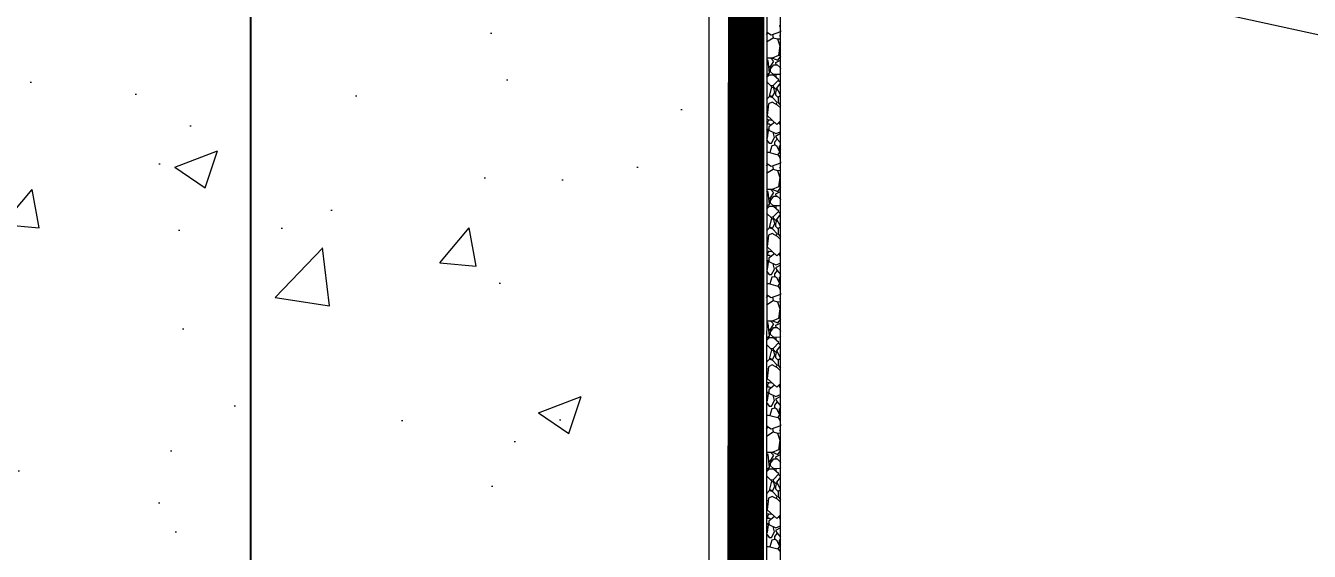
# Model space of a CAD drawing. Header units: inches. Extents: x -0.6 to 92.7, y 0 to 63.4.
# Drawn here: x 4.83 to 15.36, y 51.37 to 55.68 of the extents above; entities that cross this region are included whole.
import ezdxf
from ezdxf import colors
from ezdxf.entities.mleader import LeaderData, LeaderLine
from ezdxf.math import Vec2, Vec3

# ---------------------------------------------------------------- set-up
doc = ezdxf.new("R2010")
doc.units = ezdxf.units.IN
doc.header["$MEASUREMENT"] = 0
doc.linetypes.add('Dashed - Dense', pattern=[0.8, 0.5, -0.3])
for name, color, linetype, lineweight in [('Others', 190, 'Continuous', 0), ('RamProof SYSTEM MESH', 7, 'Continuous', 0), ('Text', 20, 'Continuous', 0)]:
    doc.layers.add(name, color=color, linetype=linetype, lineweight=lineweight)
doc.layers.add('Protection Course', color=99, linetype='Dashed - Dense', lineweight=0, true_color=0x216123)
doc.layers.add('RamProof SYSTEM LIQUID', color=140, linetype='Continuous', lineweight=0, true_color=0x00bfff)
doc.styles.get("Standard").update_dxf_attribs({"font": 'arial.ttf'})
doc.dimstyles.get("Standard").update_dxf_attribs({"dimtxt": 0.18, "dimasz": 0.18, "dimexe": 0.18, "dimexo": 0.0625, "dimgap": 0.09, "dimtad": 0, "dimtih": 1, "dimtoh": 1, "dimdec": 4, "dimzin": 0, "dimdsep": 46, "dimtxsty": 'Standard', "dimcen": 0.09, "dimadec": 0, "dimazin": 0, "dimtfac": 1, "dimtdec": 4, "dimtofl": 0, "dimtmove": 0, "dimatfit": 3, "dimfxl": 1, "dimtolj": 1, "dimtzin": 0, "dimarcsym": 0})

# ---------------------------------------------------------------- blocks, each defined once
blk = doc.blocks.new('_Dot')
at = {"color": 0, "linetype": 'ByBlock', "lineweight": -2}
blk.add_line((-0.5, 0), (-1, 0), dxfattribs=at)
at = {"color": 0, "linetype": 'ByBlock', "const_width": 0.5}
blk.add_lwpolyline([(-0.25, 0, 1), (0.25, 0, 1)], format="xyb", close=True, dxfattribs=at)
blk = doc.blocks.new('_ArchTick')
at = {"color": 0, "linetype": 'ByBlock', "const_width": 0.15}
blk.add_lwpolyline([(-0.5, -0.5), (0.5, 0.5)], dxfattribs=at)
blk = doc.blocks.new('*D18')
at = {"layer": 'Defpoints', "color": 0, "transparency": 16777216}
for p in [(6.672, 61.277), (10.187, 61.277), (11.208, 31.614)]:
    blk.add_point(p, dxfattribs=at)
at = {"layer": 'Text', "color": 0, "lineweight": -2, "transparency": 16777216}
for p, q in [((10.125, 61.277), (6.492, 61.277)), ((6.672, 61.277), (6.672, 46.486)), ((6.672, 31.614), (6.672, 45.603)), ((11.146, 31.614), (6.492, 31.614))]:
    blk.add_line(p, q, dxfattribs=at)
at = {"layer": 'Text', "color": 0, "lineweight": -2, "transparency": 16777216, "xscale": 0.75, "yscale": 0.75, "zscale": 0.75}
for p, rotation in [((6.672, 61.277), 90), ((6.672, 31.614), 270)]:
    blk.add_blockref('_ArchTick', p, dxfattribs=dict(at, rotation=rotation))
at = {"layer": 'Text', "color": 0, "transparency": 16777216, "insert": (6.672, 46.045), "char_height": 0.7, "attachment_point": 5}
blk.add_mtext('\\A1;42" MIN', dxfattribs=at)

msp = doc.modelspace()

# ---------------------------------------------------------------- hatches: boundary and pattern name
at = {"layer": 'Others'}
h = msp.add_hatch(dxfattribs=at)
h.set_pattern_fill('AR-CONC', color=256, scale=0.5, style=0)
h.set_pattern_definition([(50, (10.1874, 23.962), (3.5863, -0.31376), [0.375, -4.125]), (355, (10.1874, 23.962), (-0.69376, 3.76096), [0.3, -3.3]), (100.451, (10.4862, 23.936), (2.89254, 3.4472), [0.3187, -3.5057]), (46.184, (10.1874, 24.962), (5.3362, -0.8276), [0.5625, -6.1875]), (96.636, (10.632, 24.893), (4.6733, 4.8706), [0.47805, -5.2586]), (351.184, (10.1874, 24.962), (4.6733, 4.8706), [0.45, -4.95]), (21, (10.6874, 24.712), (2.98454, -2.0131), [0.375, -4.125]), (326, (10.6874, 24.712), (1.21658, 3.62575), [0.3, -3.3]), (71.451, (10.936, 24.5443), (4.2011, 1.61266), [0.3187, -3.5057]), (37.5, (10.1874, 23.9621), (0.0608, 1.66447), [0, -3.26, 0, -3.35, 0, -3.3125]), (7.5, (10.1874, 23.962), (1.31535, 1.97206), [0, -1.91, 0, -3.185, 0, -1.2625]), (327.5, (9.0724, 23.9621), (2.66911, -0.112774), [0, -1.25, 0, -3.9, 0, -5.175]), (317.5, (8.5724, 23.962), (2.91593, 0.50052), [0, -1.625, 0, -2.59, 0, -3.675])])
h.paths.add_polyline_path([(3.18738, 24.21638), (10.43738, 24.21209), (10.43738, 59.11169), (3.18738, 59.11169)])

# ---------------------------------------------------------------- linework, layer by layer
msp.add_lwpolyline([(3.18738, 24.21638), (10.43738, 24.21209), (10.43738, 59.11169), (3.18738, 59.11169)], close=True, dxfattribs=at)
at = {"layer": 'Protection Course', "linetype": 'Continuous'}
for p, q in [((10.90743, 55.60723), (10.91733, 55.62293)), ((10.94449, 55.60581), (10.90744, 55.62917)), ((11.02078, 55.63278), (10.94449, 55.60581)), ((10.95684, 55.61018), (10.96099, 55.58289)), ((11.015, 55.68199), (11.02078, 55.63278)), ((11.02125, 55.64545), (11.01903, 55.64766)), ((10.90742, 55.54961), (10.96099, 55.58289)), ((10.96099, 55.58289), (10.996, 55.57343)), ((10.996, 55.57343), (11.02125, 55.57534)), ((10.996, 55.57343), (11.01569, 55.51594)), ((11.01569, 55.51594), (11.00546, 55.43719)), ((11.02125, 55.50583), (11.01412, 55.50382)), ((11.01641, 55.59783), (11.02125, 55.60224)), ((11.02125, 55.5871), (11.01641, 55.59783)), ((10.95322, 55.41515), (10.9074, 55.41515)), ((10.92047, 55.3953), (10.9074, 55.40515)), ((10.9411, 55.41515), (10.96399, 55.39225)), ((11.00546, 55.43719), (10.95322, 55.41515)), ((10.95681, 55.41666), (10.99913, 55.39977)), ((10.98258, 55.38033), (11.02125, 55.39898)), ((10.99913, 55.39977), (11.02096, 55.42723)), ((11.0067, 55.44674), (11.02125, 55.42683)), ((10.90737, 55.2765), (10.93097, 55.29538)), ((10.93097, 55.29538), (10.92047, 55.3953)), ((10.92529, 55.34948), (10.94394, 55.334)), ((10.96399, 55.39225), (10.93461, 55.34174)), ((10.93836, 55.32728), (10.96738, 55.36224)), ((10.93836, 55.3053), (10.93836, 55.32728)), ((10.9647, 55.28336), (10.93836, 55.3053)), ((10.96738, 55.36224), (10.9953, 55.36224)), ((10.98625, 55.36224), (10.98258, 55.38033)), ((10.9953, 55.36224), (11.0183, 55.33924)), ((11.0183, 55.33924), (11.02125, 55.33107)), ((10.95062, 55.18046), (10.90736, 55.22371)), ((10.92904, 55.27738), (10.90737, 55.25681)), ((10.90737, 55.26171), (10.90971, 55.25903)), ((10.96266, 55.27738), (10.92904, 55.27738)), ((10.93994, 55.19114), (10.96376, 55.19415)), ((10.96013, 55.19369), (10.96013, 55.18315)), ((11.00893, 55.23932), (10.96266, 55.27738)), ((10.96376, 55.19415), (11.00893, 55.23932)), ((11.01501, 55.28175), (10.9647, 55.28336)), ((10.98365, 55.28275), (10.98365, 55.26011)), ((10.99117, 55.17125), (11.02125, 55.21119)), ((11.00367, 55.23406), (11.02125, 55.21837)), ((11.02125, 55.29226), (11.01501, 55.28175)), ((10.90734, 55.0775), (10.93227, 55.10244)), ((10.93227, 55.10244), (10.95062, 55.18046)), ((10.95846, 55.09204), (10.93227, 55.10244)), ((10.93438, 55.11139), (10.95555, 55.10052)), ((10.96538, 55.17174), (10.94945, 55.17549)), ((10.95555, 55.10052), (10.97357, 55.13561)), ((10.99305, 55.05296), (10.95846, 55.09204)), ((10.96013, 55.18315), (10.98763, 55.15565)), ((10.97357, 55.13561), (10.96538, 55.17174)), ((10.98374, 55.13775), (10.99004, 55.16677)), ((10.98374, 55.11339), (10.98374, 55.13775)), ((11.00318, 55.09395), (10.98374, 55.11339)), ((10.99004, 55.16677), (10.99329, 55.16726)), ((11.02125, 55.11488), (10.99117, 55.17125)), ((11.02125, 55.10924), (11.00318, 55.09395)), ((11.00318, 55.09395), (11.00318, 55.05179)), ((10.90732, 54.98413), (10.91685, 54.98816)), ((10.90733, 55.02513), (10.92149, 55.02237)), ((10.92405, 55.04116), (10.91106, 54.94562)), ((10.95334, 55.05515), (10.92405, 55.04116)), ((10.99729, 55.03184), (10.95334, 55.05515)), ((10.98683, 55.03739), (10.99305, 55.05296)), ((11.02125, 55.00788), (10.99729, 55.03184)), ((11.00318, 55.05179), (11.02125, 55.0292)), ((10.9073, 54.87452), (10.92732, 54.87704)), ((10.90731, 54.91488), (10.9509, 54.90911)), ((10.915, 54.97456), (10.90732, 54.96688)), ((10.91106, 54.94562), (10.99063, 54.87271)), ((10.93122, 54.91172), (10.91448, 54.89498)), ((10.91448, 54.89498), (10.91691, 54.87573)), ((10.97281, 54.88904), (10.92538, 54.85273)), ((10.92732, 54.87704), (10.94566, 54.86826)), ((10.99063, 54.87271), (11.02125, 54.90333)), ((11.02125, 54.86933), (11.00728, 54.88935)), ((10.92182, 54.82223), (10.90699, 54.83706)), ((10.91159, 54.83246), (10.92538, 54.83647)), ((10.91589, 54.76291), (10.92182, 54.82223)), ((10.92538, 54.85273), (10.92538, 54.82543)), ((10.92538, 54.82543), (10.98264, 54.79813)), ((10.97273, 54.76453), (10.96111, 54.8084)), ((11.02125, 54.7974), (10.98119, 54.7751)), ((10.98119, 54.7751), (10.99374, 54.75256)), ((10.98264, 54.79813), (11.02125, 54.81336)), ((10.90728, 54.75607), (10.91589, 54.76291)), ((10.90728, 54.74694), (10.92942, 54.7191)), ((10.92942, 54.7191), (10.94711, 54.7191)), ((10.94918, 54.69705), (10.93461, 54.64214)), ((10.94711, 54.7191), (10.97273, 54.76453)), ((10.97738, 54.70214), (10.94918, 54.69705)), ((10.99374, 54.75256), (10.9711, 54.72641)), ((10.9711, 54.72641), (10.9711, 54.70101)), ((10.99449, 54.69104), (10.97738, 54.70214)), ((10.99374, 54.75256), (11.02125, 54.72094)), ((11.01669, 54.6448), (10.99449, 54.69104)), ((11.02125, 54.70678), (11.01079, 54.6931)), ((11.01079, 54.6931), (11.01079, 54.67485)), ((11.01079, 54.67485), (11.02125, 54.66151)), ((10.90726, 54.64504), (10.92368, 54.64504)), ((10.92368, 54.64504), (10.99853, 54.62518)), ((10.93461, 54.64214), (10.93531, 54.6448)), ((11.02078, 54.55603), (10.94449, 54.52906)), ((10.99853, 54.62518), (11.01669, 54.6448)), ((10.99853, 54.62518), (11.015, 54.60523)), ((11.015, 54.60523), (11.02078, 54.55603)), ((11.02125, 54.56869), (11.01903, 54.57091)), ((10.90723, 54.47273), (10.96099, 54.50613)), ((10.94449, 54.52906), (10.90724, 54.55253)), ((10.90724, 54.53017), (10.91733, 54.54617)), ((10.95684, 54.53342), (10.96099, 54.50613)), ((10.96099, 54.50613), (10.996, 54.49667)), ((10.996, 54.49667), (11.02125, 54.49858)), ((10.996, 54.49667), (11.01569, 54.43918)), ((11.01641, 54.52107), (11.02125, 54.52548)), ((11.02125, 54.51034), (11.01641, 54.52107)), ((11.00546, 54.36043), (10.95322, 54.33839)), ((10.99913, 54.32301), (11.02096, 54.35047)), ((11.01569, 54.43918), (11.00546, 54.36043)), ((11.0067, 54.36998), (11.02125, 54.35007)), ((11.02125, 54.42907), (11.01412, 54.42706)), ((10.95322, 54.33839), (10.9072, 54.33839)), ((10.92047, 54.31855), (10.9072, 54.32853)), ((10.93097, 54.21862), (10.92047, 54.31855)), ((10.92529, 54.27272), (10.94394, 54.25724)), ((10.96399, 54.3155), (10.93461, 54.26498)), ((10.93836, 54.25052), (10.96738, 54.28548)), ((10.93836, 54.22854), (10.93836, 54.25052)), ((10.9411, 54.33839), (10.96399, 54.3155)), ((10.95681, 54.3399), (10.99913, 54.32301)), ((10.96738, 54.28548), (10.9953, 54.28548)), ((10.98258, 54.30357), (11.02125, 54.32222)), ((10.98625, 54.28548), (10.98258, 54.30357)), ((10.9953, 54.28548), (11.0183, 54.26249)), ((11.0183, 54.26249), (11.02125, 54.25431)), ((10.95062, 54.1037), (10.90717, 54.14715)), ((10.90718, 54.19959), (10.93097, 54.21862)), ((10.92904, 54.20062), (10.90718, 54.17987)), ((10.90718, 54.18517), (10.90971, 54.18227)), ((10.96266, 54.20062), (10.92904, 54.20062)), ((10.9647, 54.2066), (10.93836, 54.22854)), ((11.00893, 54.16256), (10.96266, 54.20062)), ((10.96376, 54.11739), (11.00893, 54.16256)), ((11.01501, 54.20499), (10.9647, 54.2066)), ((10.98365, 54.20599), (10.98365, 54.18335)), ((10.99117, 54.09449), (11.02125, 54.13443)), ((11.00367, 54.15731), (11.02125, 54.14161)), ((11.02125, 54.2155), (11.01501, 54.20499)), ((10.93227, 54.02568), (10.95062, 54.1037)), ((10.93438, 54.03464), (10.95555, 54.02376)), ((10.93994, 54.11438), (10.96376, 54.11739)), ((10.96538, 54.09498), (10.94945, 54.09873)), ((10.95555, 54.02376), (10.97357, 54.05886)), ((10.96013, 54.11693), (10.96013, 54.10639)), ((10.96013, 54.10639), (10.98763, 54.0789)), ((10.97357, 54.05886), (10.96538, 54.09498)), ((10.98374, 54.061), (10.99004, 54.09001)), ((10.98374, 54.03663), (10.98374, 54.061)), ((11.00318, 54.01719), (10.98374, 54.03663)), ((10.99004, 54.09001), (10.99329, 54.0905)), ((11.02125, 54.03813), (10.99117, 54.09449)), ((11.02125, 54.03249), (11.00318, 54.01719)), ((10.90713, 53.94841), (10.92149, 53.94561)), ((10.90714, 54.00055), (10.93227, 54.02568)), ((10.92405, 53.9644), (10.91106, 53.86886)), ((10.95334, 53.97839), (10.92405, 53.9644)), ((10.95846, 54.01528), (10.93227, 54.02568)), ((10.99729, 53.95508), (10.95334, 53.97839)), ((10.99305, 53.9762), (10.95846, 54.01528)), ((10.98683, 53.96063), (10.99305, 53.9762)), ((11.02125, 53.93112), (10.99729, 53.95508)), ((11.00318, 54.01719), (11.00318, 53.97503)), ((11.00318, 53.97503), (11.02125, 53.95244)), ((10.915, 53.8978), (10.90712, 53.88993)), ((10.90712, 53.83815), (10.9509, 53.83235)), ((10.90713, 53.90729), (10.91685, 53.9114)), ((10.91106, 53.86886), (10.99063, 53.79595)), ((10.93122, 53.83496), (10.91448, 53.81822)), ((10.91448, 53.81822), (10.91691, 53.79897)), ((10.99063, 53.79595), (11.02125, 53.82657)), ((10.92182, 53.74547), (10.90699, 53.7603)), ((10.90711, 53.79774), (10.92732, 53.80029)), ((10.91159, 53.7557), (10.92538, 53.75971)), ((10.91589, 53.68616), (10.92182, 53.74547)), ((10.97281, 53.81228), (10.92538, 53.77597)), ((10.92538, 53.77597), (10.92538, 53.74868)), ((10.92538, 53.74868), (10.98264, 53.72138)), ((10.92732, 53.80029), (10.94566, 53.7915)), ((10.97273, 53.68777), (10.96111, 53.73164)), ((11.02125, 53.72064), (10.98119, 53.69835)), ((10.98264, 53.72138), (11.02125, 53.7366)), ((11.02125, 53.79257), (11.00728, 53.81259)), ((10.90709, 53.67915), (10.91589, 53.68616)), ((10.90709, 53.67042), (10.92942, 53.64234)), ((10.92942, 53.64234), (10.94711, 53.64234)), ((10.94918, 53.6203), (10.93461, 53.56538)), ((10.94711, 53.64234), (10.97273, 53.68777)), ((10.97738, 53.62538), (10.94918, 53.6203)), ((10.99374, 53.6758), (10.9711, 53.64965)), ((10.9711, 53.64965), (10.9711, 53.62425)), ((10.99449, 53.61428), (10.97738, 53.62538)), ((10.98119, 53.69835), (10.99374, 53.6758)), ((10.99374, 53.6758), (11.02125, 53.64418)), ((11.01669, 53.56805), (10.99449, 53.61428)), ((11.02125, 53.63002), (11.01079, 53.61634)), ((11.01079, 53.61634), (11.01079, 53.59809)), ((10.90707, 53.56828), (10.92368, 53.56828)), ((10.92368, 53.56828), (10.99853, 53.54842)), ((10.93461, 53.56538), (10.93531, 53.56804)), ((10.99853, 53.54842), (11.01669, 53.56805)), ((10.99853, 53.54842), (11.015, 53.52847)), ((11.01079, 53.59809), (11.02125, 53.58475)), ((11.015, 53.52847), (11.02078, 53.47927)), ((10.90704, 53.39586), (10.96099, 53.42938)), ((10.94449, 53.4523), (10.90705, 53.4759)), ((10.90705, 53.4531), (10.91733, 53.46942)), ((11.02078, 53.47927), (10.94449, 53.4523)), ((10.95684, 53.45666), (10.96099, 53.42938)), ((10.96099, 53.42938), (10.996, 53.41992)), ((10.996, 53.41992), (11.02125, 53.42182)), ((10.996, 53.41992), (11.01569, 53.36242)), ((11.01641, 53.44431), (11.02125, 53.44872)), ((11.02125, 53.43358), (11.01641, 53.44431)), ((11.02125, 53.49193), (11.01903, 53.49415)), ((11.01569, 53.36242), (11.00546, 53.28367)), ((11.0067, 53.29322), (11.02125, 53.27331)), ((11.02125, 53.35231), (11.01412, 53.3503)), ((10.95322, 53.26163), (10.90701, 53.26163)), ((10.92047, 53.24179), (10.90701, 53.25192)), ((10.93097, 53.14186), (10.92047, 53.24179)), ((10.92529, 53.19596), (10.94394, 53.18048)), ((10.96399, 53.23874), (10.93461, 53.18822)), ((10.93836, 53.17376), (10.96738, 53.20872)), ((10.9411, 53.26163), (10.96399, 53.23874)), ((11.00546, 53.28367), (10.95322, 53.26163)), ((10.95681, 53.26315), (10.99913, 53.24625)), ((10.96738, 53.20872), (10.9953, 53.20872)), ((10.98258, 53.22681), (11.02125, 53.24546)), ((10.98625, 53.20872), (10.98258, 53.22681)), ((10.9953, 53.20872), (11.0183, 53.18573)), ((10.99913, 53.24625), (11.02096, 53.27371)), ((10.92904, 53.12386), (10.90698, 53.10293)), ((10.90698, 53.10864), (10.90971, 53.10551)), ((10.90699, 53.12268), (10.93097, 53.14186)), ((10.96266, 53.12386), (10.92904, 53.12386)), ((10.93836, 53.15178), (10.93836, 53.17376)), ((10.9647, 53.12984), (10.93836, 53.15178)), ((11.00893, 53.0858), (10.96266, 53.12386)), ((10.96376, 53.04063), (11.00893, 53.0858)), ((11.01501, 53.12824), (10.9647, 53.12984)), ((10.98365, 53.12923), (10.98365, 53.1066)), ((11.02125, 53.13874), (11.01501, 53.12824)), ((11.0183, 53.18573), (11.02125, 53.17755)), ((10.95062, 53.02694), (10.90698, 53.07058)), ((10.93227, 52.94892), (10.95062, 53.02694)), ((10.93994, 53.03762), (10.96376, 53.04063)), ((10.96538, 53.01822), (10.94945, 53.02197)), ((10.95555, 52.94701), (10.97357, 52.9821)), ((10.96013, 53.04017), (10.96013, 53.02963)), ((10.96013, 53.02963), (10.98763, 53.00214)), ((10.97357, 52.9821), (10.96538, 53.01822)), ((10.98374, 52.98424), (10.99004, 53.01326)), ((10.98374, 52.95987), (10.98374, 52.98424)), ((10.99004, 53.01326), (10.99329, 53.01374)), ((10.99117, 53.01773), (11.02125, 53.05767)), ((11.02125, 52.96137), (10.99117, 53.01773)), ((11.00367, 53.08055), (11.02125, 53.06485)), ((10.90694, 52.87169), (10.92149, 52.86885)), ((10.90695, 52.9236), (10.93227, 52.94892)), ((10.92405, 52.88765), (10.91106, 52.7921)), ((10.95334, 52.90163), (10.92405, 52.88765)), ((10.95846, 52.93852), (10.93227, 52.94892)), ((10.93438, 52.95788), (10.95555, 52.94701)), ((10.99729, 52.87833), (10.95334, 52.90163)), ((10.99305, 52.89944), (10.95846, 52.93852)), ((11.00318, 52.94043), (10.98374, 52.95987)), ((10.98683, 52.88387), (10.99305, 52.89944)), ((11.02125, 52.85436), (10.99729, 52.87833)), ((11.02125, 52.95573), (11.00318, 52.94043)), ((11.00318, 52.94043), (11.00318, 52.89828)), ((11.00318, 52.89828), (11.02125, 52.87568)), ((10.90693, 52.83045), (10.91685, 52.83465)), ((10.915, 52.82105), (10.90693, 52.81298)), ((10.91106, 52.7921), (10.99063, 52.71919)), ((10.90692, 52.76142), (10.9509, 52.75559)), ((10.90692, 52.72095), (10.92732, 52.72353)), ((10.92182, 52.66871), (10.90699, 52.68354)), ((10.91159, 52.67894), (10.92538, 52.68296)), ((10.93122, 52.7582), (10.91448, 52.74146)), ((10.91448, 52.74146), (10.91691, 52.72221)), ((10.91589, 52.6094), (10.92182, 52.66871)), ((10.97281, 52.73552), (10.92538, 52.69922)), ((10.92538, 52.69922), (10.92538, 52.67192)), ((10.92538, 52.67192), (10.98264, 52.64462)), ((10.92732, 52.72353), (10.94566, 52.71474)), ((10.98264, 52.64462), (11.02125, 52.65984)), ((10.99063, 52.71919), (11.02125, 52.74981)), ((11.02125, 52.71581), (11.00728, 52.73584)), ((10.90689, 52.60224), (10.91589, 52.6094)), ((10.90689, 52.59391), (10.92942, 52.56559)), ((10.92942, 52.56559), (10.94711, 52.56559)), ((10.94711, 52.56559), (10.97273, 52.61101)), ((10.97273, 52.61101), (10.96111, 52.65488)), ((10.99374, 52.59904), (10.9711, 52.57289)), ((10.9711, 52.57289), (10.9711, 52.54749)), ((11.02125, 52.64388), (10.98119, 52.62159)), ((10.98119, 52.62159), (10.99374, 52.59904)), ((10.99374, 52.59904), (11.02125, 52.56742)), ((10.90687, 52.49152), (10.92368, 52.49152)), ((10.92368, 52.49152), (10.99853, 52.47166)), ((10.94918, 52.54354), (10.93461, 52.48862)), ((10.93461, 52.48862), (10.93531, 52.49129)), ((10.97738, 52.54862), (10.94918, 52.54354)), ((10.99449, 52.53753), (10.97738, 52.54862)), ((11.01669, 52.49129), (10.99449, 52.53753)), ((10.99853, 52.47166), (11.01669, 52.49129)), ((10.99853, 52.47166), (11.015, 52.45171)), ((11.02125, 52.55326), (11.01079, 52.53959)), ((11.01079, 52.53959), (11.01079, 52.52134)), ((11.01079, 52.52134), (11.02125, 52.50799)), ((11.015, 52.45171), (11.02078, 52.40251)), ((10.90684, 52.31898), (10.96099, 52.35262)), ((10.90685, 52.37604), (10.91733, 52.39266)), ((10.94449, 52.37554), (10.90686, 52.39926)), ((11.02078, 52.40251), (10.94449, 52.37554)), ((10.95684, 52.3799), (10.96099, 52.35262)), ((10.96099, 52.35262), (10.996, 52.34316)), ((10.996, 52.34316), (11.02125, 52.34506)), ((11.01641, 52.36756), (11.02125, 52.37196)), ((11.02125, 52.35682), (11.01641, 52.36756)), ((11.02125, 52.41517), (11.01903, 52.41739)), ((10.996, 52.34316), (11.01569, 52.28566)), ((11.01569, 52.28566), (11.00546, 52.20691)), ((11.02125, 52.27555), (11.01412, 52.27354)), ((10.95322, 52.18488), (10.90682, 52.18488)), ((10.92047, 52.16503), (10.90682, 52.17531)), ((10.93097, 52.0651), (10.92047, 52.16503)), ((10.96399, 52.16198), (10.93461, 52.11146)), ((10.9411, 52.18488), (10.96399, 52.16198)), ((11.00546, 52.20691), (10.95322, 52.18488)), ((10.95681, 52.18639), (10.99913, 52.16949)), ((10.98258, 52.15005), (11.02125, 52.16871)), ((10.98625, 52.13196), (10.98258, 52.15005)), ((10.99913, 52.16949), (11.02096, 52.19695)), ((11.0067, 52.21646), (11.02125, 52.19655)), ((10.90679, 52.04577), (10.93097, 52.0651)), ((10.92904, 52.0471), (10.90679, 52.02598)), ((10.90679, 52.0321), (10.90971, 52.02876)), ((10.92529, 52.11921), (10.94394, 52.10372)), ((10.96266, 52.0471), (10.92904, 52.0471)), ((10.93836, 52.097), (10.96738, 52.13196)), ((10.93836, 52.07502), (10.93836, 52.097)), ((10.9647, 52.05308), (10.93836, 52.07502)), ((11.00893, 52.00905), (10.96266, 52.0471)), ((11.01501, 52.05148), (10.9647, 52.05308)), ((10.96738, 52.13196), (10.9953, 52.13196)), ((10.98365, 52.05248), (10.98365, 52.02984)), ((10.9953, 52.13196), (11.0183, 52.10897)), ((11.02125, 52.06198), (11.01501, 52.05148)), ((11.0183, 52.10897), (11.02125, 52.1008)), ((10.95062, 51.95019), (10.90678, 51.99402)), ((10.93227, 51.87216), (10.95062, 51.95019)), ((10.93994, 51.96086), (10.96376, 51.96388)), ((10.96538, 51.94146), (10.94945, 51.94521)), ((10.96013, 51.96342), (10.96013, 51.95287)), ((10.96013, 51.95287), (10.98763, 51.92538)), ((10.96376, 51.96388), (11.00893, 52.00905)), ((10.97357, 51.90534), (10.96538, 51.94146)), ((10.98374, 51.90748), (10.99004, 51.9365)), ((10.99004, 51.9365), (10.99329, 51.93699)), ((10.99117, 51.94097), (11.02125, 51.98091)), ((11.02125, 51.88461), (10.99117, 51.94097)), ((11.00367, 52.00379), (11.02125, 51.98809)), ((10.90676, 51.84665), (10.93227, 51.87216)), ((10.95334, 51.82487), (10.92405, 51.81089)), ((10.95846, 51.86177), (10.93227, 51.87216)), ((10.93438, 51.88112), (10.95555, 51.87025)), ((10.99729, 51.80157), (10.95334, 51.82487)), ((10.95555, 51.87025), (10.97357, 51.90534)), ((10.99305, 51.82269), (10.95846, 51.86177)), ((10.98374, 51.88311), (10.98374, 51.90748)), ((11.00318, 51.86368), (10.98374, 51.88311)), ((10.98683, 51.80711), (10.99305, 51.82269)), ((11.02125, 51.87897), (11.00318, 51.86368)), ((11.00318, 51.86368), (11.00318, 51.82152)), ((11.00318, 51.82152), (11.02125, 51.79892)), ((10.90674, 51.75361), (10.91685, 51.75789)), ((10.915, 51.74429), (10.90674, 51.73603)), ((10.90675, 51.79496), (10.92149, 51.79209)), ((10.92405, 51.81089), (10.91106, 51.71534)), ((10.91106, 51.71534), (10.99063, 51.64243)), ((11.02125, 51.7776), (10.99729, 51.80157)), ((10.90672, 51.64417), (10.92732, 51.64677)), ((10.90673, 51.68468), (10.9509, 51.67884)), ((10.92182, 51.59195), (10.90699, 51.60678)), ((10.93122, 51.68144), (10.91448, 51.6647)), ((10.91448, 51.6647), (10.91691, 51.64546)), ((10.97281, 51.65876), (10.92538, 51.62246)), ((10.92538, 51.62246), (10.92538, 51.59516)), ((10.92732, 51.64677), (10.94566, 51.63798)), ((10.99063, 51.64243), (11.02125, 51.67305)), ((11.02125, 51.63905), (11.00728, 51.65908)), ((10.9067, 51.52533), (10.91589, 51.53264)), ((10.9067, 51.51739), (10.92942, 51.48883)), ((10.91159, 51.60218), (10.92538, 51.6062)), ((10.91589, 51.53264), (10.92182, 51.59195)), ((10.92538, 51.59516), (10.98264, 51.56786)), ((10.94711, 51.48883), (10.97273, 51.53425)), ((10.97273, 51.53425), (10.96111, 51.57812)), ((10.99374, 51.52228), (10.9711, 51.49614)), ((11.02125, 51.56713), (10.98119, 51.54483)), ((10.98119, 51.54483), (10.99374, 51.52228)), ((10.98264, 51.56786), (11.02125, 51.58308)), ((10.99374, 51.52228), (11.02125, 51.49066)), ((10.90668, 51.41476), (10.92368, 51.41476)), ((10.92368, 51.41476), (10.99853, 51.3949)), ((10.92942, 51.48883), (10.94711, 51.48883)), ((10.94918, 51.46678), (10.93461, 51.41186)), ((10.93461, 51.41186), (10.93531, 51.41453)), ((10.97738, 51.47187), (10.94918, 51.46678)), ((10.9711, 51.49614), (10.9711, 51.47073)), ((10.99449, 51.46077), (10.97738, 51.47187)), ((11.01669, 51.41453), (10.99449, 51.46077)), ((10.99853, 51.3949), (11.01669, 51.41453)), ((11.02125, 51.4765), (11.01079, 51.46283)), ((11.01079, 51.46283), (11.01079, 51.44458)), ((11.01079, 51.44458), (11.02125, 51.43123)), ((10.99853, 51.3949), (11.015, 51.37495))]:
    msp.add_line(p, q, dxfattribs=at)
at = {"layer": 'Protection Course', "linetype": 'Continuous', "flags": 128}
msp.add_lwpolyline([(10.90265, 28.91132), (11.34368, 28.47134), (11.34368, 25.37676), (11.34597, 25.37676), (11.34597, 25.25428), (15.0428, 25.25428), (15.0428, 25.37676), (11.47441, 25.37676), (11.47441, 28.522), (11.02125, 28.97409), (11.02125, 61.27759), (10.90845, 61.27841)], close=True, dxfattribs=at)
at = {"layer": 'Protection Course', "linetype": 'Continuous'}
for p in [(11.015, 55.68199), (11.015, 54.60523), (11.015, 53.52847), (11.015, 52.45171)]:
    msp.add_point(p, dxfattribs=at)
at = {"layer": 'RamProof SYSTEM LIQUID', "const_width": 0.3}
msp.add_lwpolyline([(58.72947, 24.58554), (14.57656, 24.58554), (14.1122, 24.84975), (11.0038, 24.84975), (11.0038, 28.24544), (10.71483, 28.66778), (10.74478, 61.27705)], dxfattribs=at)
at = {"layer": 'RamProof SYSTEM MESH'}
msp.add_lwpolyline([(58.72947, 24.58554), (14.57656, 24.58554), (14.1122, 24.84975), (11.0038, 24.84975), (11.0038, 28.24544), (10.71483, 28.66778), (10.74478, 61.27705)], dxfattribs=at)

# ---------------------------------------------------------------- dimensions: what is measured, and where the dimension line sits
at = {"layer": 'Text'}
dim = msp.add_linear_dim(base=(6.6715, 61.27705), p1=(11.20828, 31.61438), p2=(10.18738, 61.27705), angle=90, text='42" MIN', dimstyle='Standard', override={"dimtxt": 0.7, "dimasz": 0.75, "dimblk1": 'ArchTick', "dimblk2": 'ArchTick', "dimsah": 1}, dxfattribs=at)
dim.commit()
dim.dimension.update_dxf_attribs({"geometry": '*D18', "text_midpoint": (6.6715, 46.04457), "dimtype": 160})

# ---------------------------------------------------------------- leaders
ml = msp.add_multileader_mtext('Standard', dxfattribs=at)
ml.set_content('RAM SHEILD 60 HT', color=256)
ml.set_leader_properties(color=256, lineweight=0)
ml.set_arrow_properties(name='DOT')
ml.build(insert=Vec2(0, 0))
ml.multileader.update_dxf_attribs({"text_left_attachment_type": 2, "text_right_attachment_type": 2, "dogleg_length": 0.36, "arrow_head_size": 0.5})
ctx = ml.context
ctx.base_point, ctx.char_height, ctx.arrow_head_size, ctx.landing_gap_size, ctx.plane_origin = Vec3(21.21698, 59.00003), 0.72, 0.5, 0.36, Vec3(6.84264, 61.33011)
ctx.left_attachment, ctx.right_attachment = 2, 2
notes = []
notes.append((ctx, [(1, (1, 1, 0), (18.21698, 59.00003), (1, 0), 3, [(0, [(8.30819, 61.27705)], 0, [])])]))
ctx.mtext.insert, ctx.mtext.flow_direction = Vec3(21.57698, 59.37255), 5
ml = msp.add_multileader_mtext('Standard', dxfattribs=at)
ml.set_content('TERMINATION BAR', color=256)
ml.set_leader_properties(color=256, lineweight=0)
ml.set_arrow_properties(name='DOT')
ml.build(insert=Vec2(0, 0))
ml.multileader.update_dxf_attribs({"text_left_attachment_type": 2, "text_right_attachment_type": 2, "dogleg_length": 0.36, "arrow_head_size": 0.5})
ctx = ml.context
ctx.base_point, ctx.char_height, ctx.arrow_head_size, ctx.landing_gap_size, ctx.plane_origin = Vec3(21.21698, 55.00003), 0.72, 0.5, 0.36, Vec3(11.29655, 57.24476)
ctx.left_attachment, ctx.right_attachment = 2, 2
notes.append((ctx, [(0, (1, 1, 0), (18.21698, 55.00003), (1, 0), 3, [(0, [(11.30576, 56.51087)], 0, [])])]))
ctx.mtext.insert, ctx.mtext.flow_direction = Vec3(21.57698, 55.37255), 5
for ctx, leaders in notes:
    for number, flags, end, landing, length, lines in leaders:
        leader = LeaderData()
        leader.index, (leader.has_last_leader_line, leader.has_dogleg_vector, leader.attachment_direction) = number, flags
        leader.last_leader_point, leader.dogleg_vector, leader.dogleg_length = Vec3(end), Vec3(landing), length
        for number, points, colour, breaks in lines:
            line = LeaderLine()
            line.index, line.vertices, line.color, line.breaks = number, Vec3.list(points), colors.encode_raw_color(colour), breaks
            leader.lines.append(line)
        ctx.leaders.append(leader)

doc.saveas('drawing.dxf')
